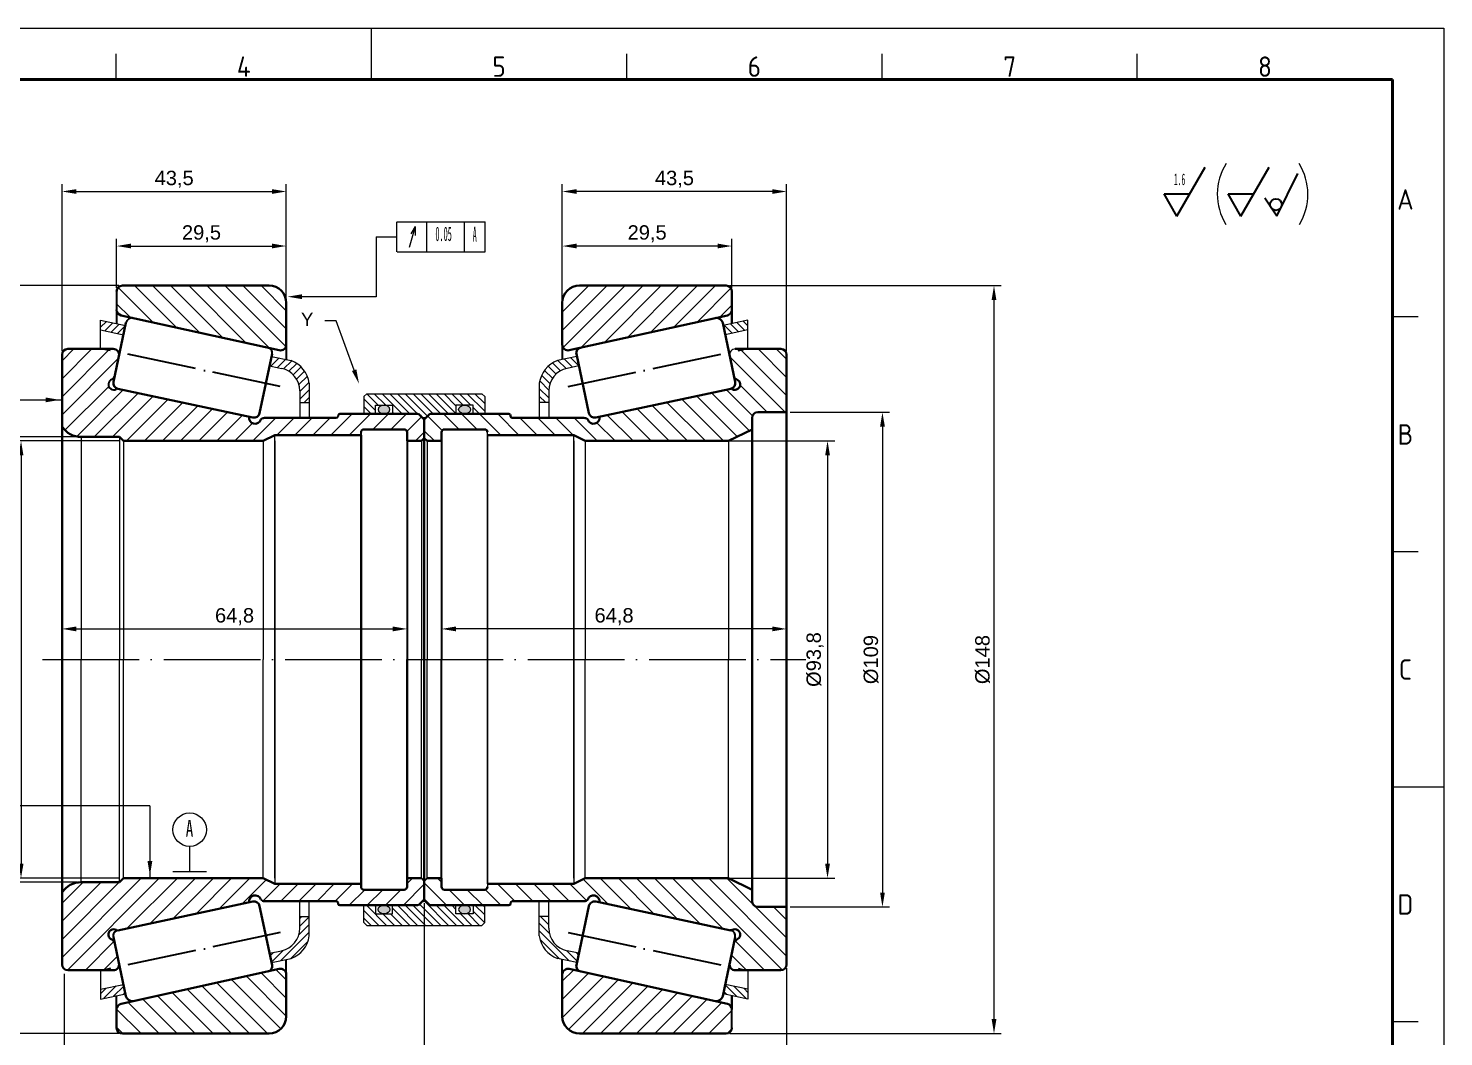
# Model space of a CAD drawing. Header units: millimetres. Extents: x 2659 to 3032, y 1080 to 1344.
# Drawn here: x 2785.4 to 3031.5, y 1168.4 to 1343.7 of the extents above; entities that cross this region are included whole.
import ezdxf
from ezdxf import colors
from ezdxf.entities.mleader import LeaderData, LeaderLine
from ezdxf.enums import TextEntityAlignment as Align
from ezdxf.math import Vec2, Vec3

# ---------------------------------------------------------------- set-up
doc = ezdxf.new("R2010")
doc.units = ezdxf.units.MM
doc.linetypes.add('ACAD_ISO04W100', pattern=[30, 24, -3, 0, -3])
for name, color, linetype, lineweight in [('AM_0', 7, 'Continuous', 50), ('AM_BOR', 7, 'Continuous', 50), ('CAXA4', 3, 'Continuous', 25)]:
    doc.layers.add(name, color=color, linetype=linetype, lineweight=lineweight)
doc.styles.add('ACISOTS', font='isocp.shx', dxfattribs={"height": 1})
doc.styles.get("Standard").update_dxf_attribs({"font": 'arial.ttf'})
doc.styles.add('UserTxtStyle1', font='', dxfattribs={"width": 0.4})
doc.styles.add('UserTxtStyle3', font='', dxfattribs={"width": 0.4})
doc.styles.add('标准', font='', dxfattribs={"width": 0.667})
doc.styles.get('UserTxtStyle1').set_extended_font_data('FangSong_GB2312')
doc.styles.get('UserTxtStyle3').set_extended_font_data('FangSong_GB2312')
doc.styles.get('标准').set_extended_font_data('FangSong_GB2312')
doc.dimstyles.new('ISO-25', dxfattribs={"dimtxt": 2.5, "dimasz": 2.5, "dimexe": 1.25, "dimexo": 0.625, "dimtad": 1, "dimtxsty": 'Standard', "dimcen": 2.5, "dimadec": 0, "dimazin": 0, "dimtfac": 1, "dimtmove": 0, "dimatfit": 3, "dimfxl": 1, "dimarcsym": 0})
pattern_1 = [(45, (16.1472, 3.7527), (-1.5715448, 1.5715448), [])]
pattern_2 = [(135, (16.1472, 3.7527), (-1.5715448, -1.5715448), [])]
pattern_3 = [(135, (16.1472, 3.7527), (-0.6735192, -0.6735192), [])]

# ---------------------------------------------------------------- blocks, each defined once
blk = doc.blocks.new('A3 ZTL')
for p, q in [((401.17, 280.82), (19.57, 280.82)), ((401.17, 9.78), (401.17, 280.82))]:
    blk.add_line(p, q)
at = {"layer": 'AM_BOR', "color": 135, "lineweight": 25}
for p, q in [((0, 290.61), (410.96, 290.61)), ((205.48, 280.82), (205.48, 290.61)), ((410.96, 290.61), (410.96, 0)), ((156.56, 280.82), (156.56, 285.71)), ((254.4, 280.82), (254.4, 285.71)), ((303.33, 280.82), (303.33, 285.71)), ((352.25, 280.82), (352.25, 285.71)), ((406.07, 235.32), (401.17, 235.32)), ((406.07, 190.31), (401.17, 190.31)), ((401.17, 145.3), (410.96, 145.3)), ((406.07, 100.29), (401.17, 100.29))]:
    blk.add_line(p, q, dxfattribs=at)
at = {"layer": 'AM_BOR', "color": 135, "lineweight": 25, "style": 'ACISOTS'}
for s, p in [('4', (181.02, 283.27)), ('5', (229.94, 283.27)), ('6', (278.86, 283.27)), ('7', (327.79, 283.27)), ('8', (376.71, 283.27)), ('A', (403.62, 257.83)), ('B', (403.62, 212.82)), ('C', (403.62, 167.81)), ('D', (403.62, 122.8))]:
    blk.add_text(s, height=3.91, dxfattribs=at).set_placement(p, align=Align.MIDDLE)
blk = doc.blocks.new('CAXBLOCK36', base_point=(128.71, 82.65))
at = {"layer": 'CAXA4', "color": 0, "linetype": 'Continuous', "lineweight": 35}
for p, q in [((128.71, 82.65), (135.06, 93.65)), ((128.71, 82.65), (125.83, 87.65)), ((125.83, 87.65), (131.6, 87.65))]:
    blk.add_line(p, q, dxfattribs=at)
at = {"layer": 'CAXA4', "color": 0, "linetype": 'Continuous', "lineweight": 25, "insert": (128.05, 92.23), "char_height": 2.6, "attachment_point": 1, "style": 'UserTxtStyle3'}
blk.add_mtext('\\fFangSong_GB2312|b0|i0|p34;1.6', dxfattribs=at)
blk = doc.blocks.new('CAXBLOCK51', base_point=(-60.7, -18.44))
at = {"layer": 'CAXA4', "color": 0, "linetype": 'Continuous', "lineweight": 35}
for q in [(-70.29, -13.74), (-64.73, -21.15)]:
    blk.add_line((-60.7, -18.44), q, dxfattribs=at)
blk.add_circle((-63.3, -18.62), 1.3, dxfattribs=at)
blk = doc.blocks.new('*D11')
at = {"color": 0, "lineweight": -2, "transparency": 16777216}
for p, q in [((2793.95, 1272.63), (2773.31, 1272.63)), ((2774.56, 1270.13), (2774.56, 1197.73)), ((2793.95, 1195.23), (2773.31, 1195.23))]:
    blk.add_line(p, q, dxfattribs=at)
at = {"color": 0, "transparency": 16777216}
for points in [[(2774.14, 1270.13), (2774.98, 1270.13), (2774.56, 1272.63)], [(2774.14, 1197.73), (2774.98, 1197.73), (2774.56, 1195.23)]]:
    blk.add_solid(points, dxfattribs=at)
at = {"layer": 'Defpoints', "color": 0, "transparency": 16777216}
for p in [(2794.58, 1272.63), (2774.56, 1195.23), (2794.58, 1195.23)]:
    blk.add_point(p, dxfattribs=at)
at = {"color": 0, "transparency": 16777216, "insert": (2772.59, 1233.93), "char_height": 2.5, "attachment_point": 5, "rotation": 90}
blk.add_mtext('%%C95', dxfattribs=at)
blk = doc.blocks.new('*D12')
at = {"color": 0, "lineweight": -2, "transparency": 16777216}
for p, q in [((2801.31, 1271.93), (2782.86, 1271.93)), ((2784.11, 1269.43), (2784.11, 1198.43)), ((2801.31, 1195.93), (2782.86, 1195.93))]:
    blk.add_line(p, q, dxfattribs=at)
at = {"color": 0, "transparency": 16777216}
for points in [[(2783.69, 1269.43), (2784.53, 1269.43), (2784.11, 1271.93)], [(2783.69, 1198.43), (2784.53, 1198.43), (2784.11, 1195.93)]]:
    blk.add_solid(points, dxfattribs=at)
at = {"layer": 'Defpoints', "color": 0, "transparency": 16777216}
for p in [(2801.94, 1271.93), (2784.11, 1195.93), (2801.94, 1195.93)]:
    blk.add_point(p, dxfattribs=at)
at = {"color": 0, "transparency": 16777216, "insert": (2781.94, 1233.93), "char_height": 2.5, "attachment_point": 5, "rotation": 90}
blk.add_mtext('%%C93,8', dxfattribs=at)
blk = doc.blocks.new('*D14')
at = {"color": 0, "lineweight": -2, "transparency": 16777216}
for p, q in [((2801.11, 1298.93), (2753.91, 1298.93)), ((2755.16, 1296.43), (2755.16, 1171.43)), ((2801.11, 1168.93), (2753.91, 1168.93))]:
    blk.add_line(p, q, dxfattribs=at)
at = {"color": 0, "transparency": 16777216}
for points in [[(2754.75, 1296.43), (2755.58, 1296.43), (2755.16, 1298.93)], [(2754.75, 1171.43), (2755.58, 1171.43), (2755.16, 1168.93)]]:
    blk.add_solid(points, dxfattribs=at)
at = {"layer": 'Defpoints', "color": 0, "transparency": 16777216}
for p in [(2801.74, 1298.93), (2755.16, 1168.93), (2801.74, 1168.93)]:
    blk.add_point(p, dxfattribs=at)
at = {"color": 0, "transparency": 16777216, "insert": (2753.19, 1233.93), "char_height": 2.5, "attachment_point": 5, "rotation": 90}
blk.add_mtext('%%C148', dxfattribs=at)
blk = doc.blocks.new('*D15')
at = {"color": 0, "lineweight": -2, "transparency": 16777216}
for p, q in [((2791.24, 1287.56), (2791.24, 1316.54)), ((2793.74, 1315.29), (2827.74, 1315.29)), ((2830.24, 1296.56), (2830.24, 1316.54))]:
    blk.add_line(p, q, dxfattribs=at)
at = {"color": 0, "transparency": 16777216}
for points in [[(2793.74, 1315.7), (2793.74, 1314.87), (2791.24, 1315.29)], [(2827.74, 1315.7), (2827.74, 1314.87), (2830.24, 1315.29)]]:
    blk.add_solid(points, dxfattribs=at)
at = {"layer": 'Defpoints', "color": 0, "transparency": 16777216}
for p in [(2830.24, 1315.29), (2830.24, 1295.93), (2791.24, 1286.93)]:
    blk.add_point(p, dxfattribs=at)
at = {"color": 0, "transparency": 16777216, "insert": (2810.74, 1317.41), "char_height": 2.5, "attachment_point": 5}
blk.add_mtext('43,5', dxfattribs=at)
blk = doc.blocks.new('*D16')
at = {"color": 0, "lineweight": -2, "transparency": 16777216}
for p, q in [((2800.74, 1298.56), (2800.74, 1307.06)), ((2830.24, 1297.18), (2830.24, 1307.06)), ((2803.24, 1305.81), (2827.74, 1305.81))]:
    blk.add_line(p, q, dxfattribs=at)
at = {"color": 0, "transparency": 16777216}
for points in [[(2803.24, 1306.23), (2803.24, 1305.4), (2800.74, 1305.81)], [(2827.74, 1306.23), (2827.74, 1305.4), (2830.24, 1305.81)]]:
    blk.add_solid(points, dxfattribs=at)
at = {"layer": 'Defpoints', "color": 0, "transparency": 16777216}
for p in [(2830.24, 1305.81), (2800.74, 1297.93), (2830.24, 1296.56)]:
    blk.add_point(p, dxfattribs=at)
at = {"color": 0, "transparency": 16777216, "insert": (2815.49, 1307.94), "char_height": 2.5, "attachment_point": 5}
blk.add_mtext('29,5', dxfattribs=at)
blk = doc.blocks.new('*D17')
at = {"color": 0, "lineweight": -2, "transparency": 16777216}
for p, q in [((2878.24, 1296.56), (2878.24, 1307.06)), ((2907.74, 1298.56), (2907.74, 1307.06)), ((2905.24, 1305.81), (2880.74, 1305.81))]:
    blk.add_line(p, q, dxfattribs=at)
at = {"color": 0, "transparency": 16777216}
for points in [[(2880.74, 1306.23), (2880.74, 1305.4), (2878.24, 1305.81)], [(2905.24, 1306.23), (2905.24, 1305.4), (2907.74, 1305.81)]]:
    blk.add_solid(points, dxfattribs=at)
at = {"layer": 'Defpoints', "color": 0, "transparency": 16777216}
for p in [(2878.24, 1305.81), (2907.74, 1297.93), (2878.24, 1295.93)]:
    blk.add_point(p, dxfattribs=at)
at = {"color": 0, "transparency": 16777216, "insert": (2892.99, 1307.94), "char_height": 2.5, "attachment_point": 5}
blk.add_mtext('29,5', dxfattribs=at)
blk = doc.blocks.new('*D18')
at = {"color": 0, "lineweight": -2, "transparency": 16777216}
for p, q in [((2878.24, 1297.18), (2878.24, 1316.54)), ((2914.74, 1315.29), (2880.74, 1315.29)), ((2917.24, 1287.56), (2917.24, 1316.54))]:
    blk.add_line(p, q, dxfattribs=at)
at = {"color": 0, "transparency": 16777216}
for points in [[(2880.74, 1315.7), (2880.74, 1314.87), (2878.24, 1315.29)], [(2914.74, 1315.7), (2914.74, 1314.87), (2917.24, 1315.29)]]:
    blk.add_solid(points, dxfattribs=at)
at = {"layer": 'Defpoints', "color": 0, "transparency": 16777216}
for p in [(2878.24, 1315.29), (2878.24, 1296.56), (2917.24, 1286.93)]:
    blk.add_point(p, dxfattribs=at)
at = {"color": 0, "transparency": 16777216, "insert": (2897.74, 1317.41), "char_height": 2.5, "attachment_point": 5}
blk.add_mtext('43,5', dxfattribs=at)
blk = doc.blocks.new('*D19')
at = {"color": 0, "lineweight": -2, "transparency": 16777216}
for p, q in [((2907.16, 1271.93), (2925.61, 1271.93)), ((2924.36, 1269.43), (2924.36, 1198.43)), ((2907.16, 1195.93), (2925.61, 1195.93))]:
    blk.add_line(p, q, dxfattribs=at)
at = {"color": 0, "transparency": 16777216}
for points in [[(2923.95, 1269.43), (2924.78, 1269.43), (2924.36, 1271.93)], [(2923.95, 1198.43), (2924.78, 1198.43), (2924.36, 1195.93)]]:
    blk.add_solid(points, dxfattribs=at)
at = {"layer": 'Defpoints', "color": 0, "transparency": 16777216}
for p in [(2906.54, 1271.93), (2906.54, 1195.93), (2924.36, 1195.93)]:
    blk.add_point(p, dxfattribs=at)
at = {"color": 0, "transparency": 16777216, "insert": (2922.19, 1233.93), "char_height": 2.5, "attachment_point": 5, "rotation": 90}
blk.add_mtext('%%C93,8', dxfattribs=at)
blk = doc.blocks.new('*D21')
at = {"color": 0, "lineweight": -2, "transparency": 16777216}
for p, q in [((2907.36, 1298.93), (2954.56, 1298.93)), ((2953.31, 1296.43), (2953.31, 1171.43)), ((2907.36, 1168.93), (2954.56, 1168.93))]:
    blk.add_line(p, q, dxfattribs=at)
at = {"color": 0, "transparency": 16777216}
for points in [[(2952.9, 1296.43), (2953.73, 1296.43), (2953.31, 1298.93)], [(2952.9, 1171.43), (2953.73, 1171.43), (2953.31, 1168.93)]]:
    blk.add_solid(points, dxfattribs=at)
at = {"layer": 'Defpoints', "color": 0, "transparency": 16777216}
for p in [(2906.74, 1298.93), (2906.74, 1168.93), (2953.31, 1168.93)]:
    blk.add_point(p, dxfattribs=at)
at = {"color": 0, "transparency": 16777216, "insert": (2951.34, 1233.93), "char_height": 2.5, "attachment_point": 5, "rotation": 90}
blk.add_mtext('%%C148', dxfattribs=at)
blk = doc.blocks.new('*D22')
at = {"color": 0, "lineweight": -2, "transparency": 16777216}
for p, q in [((2917.86, 1276.93), (2935.16, 1276.93)), ((2933.91, 1274.43), (2933.91, 1193.43)), ((2917.86, 1190.93), (2935.16, 1190.93))]:
    blk.add_line(p, q, dxfattribs=at)
at = {"color": 0, "transparency": 16777216}
for points in [[(2933.5, 1274.43), (2934.33, 1274.43), (2933.91, 1276.93)], [(2933.5, 1193.43), (2934.33, 1193.43), (2933.91, 1190.93)]]:
    blk.add_solid(points, dxfattribs=at)
at = {"layer": 'Defpoints', "color": 0, "transparency": 16777216}
for p in [(2917.24, 1276.93), (2917.24, 1190.93), (2933.91, 1190.93)]:
    blk.add_point(p, dxfattribs=at)
at = {"color": 0, "transparency": 16777216, "insert": (2931.94, 1233.93), "char_height": 2.5, "attachment_point": 5, "rotation": 90}
blk.add_mtext('%%C109', dxfattribs=at)
blk = doc.blocks.new('*D38')
at = {"color": 0, "lineweight": -2, "transparency": 16777216}
for p, q in [((2791.24, 1273.81), (2791.24, 1238.01)), ((2851.24, 1271.31), (2851.24, 1238.01)), ((2793.74, 1239.26), (2848.74, 1239.26))]:
    blk.add_line(p, q, dxfattribs=at)
at = {"color": 0, "transparency": 16777216}
for points in [[(2793.74, 1239.68), (2793.74, 1238.84), (2791.24, 1239.26)], [(2848.74, 1239.68), (2848.74, 1238.84), (2851.24, 1239.26)]]:
    blk.add_solid(points, dxfattribs=at)
at = {"layer": 'Defpoints', "color": 0, "transparency": 16777216}
for p in [(2791.24, 1274.43), (2851.24, 1271.93), (2851.24, 1239.26)]:
    blk.add_point(p, dxfattribs=at)
at = {"color": 0, "transparency": 16777216, "insert": (2821.24, 1241.39), "char_height": 2.5, "attachment_point": 5}
blk.add_mtext('64,8', dxfattribs=at)
blk = doc.blocks.new('*D39')
at = {"color": 0, "lineweight": -2, "transparency": 16777216}
for p, q in [((2854.24, 1191.61), (2854.24, 1148.58)), ((2791.61, 1179.31), (2791.61, 1148.58)), ((2794.11, 1149.83), (2851.74, 1149.83))]:
    blk.add_line(p, q, dxfattribs=at)
at = {"color": 0, "transparency": 16777216}
for points in [[(2794.11, 1150.24), (2794.11, 1149.41), (2791.61, 1149.83)], [(2851.74, 1150.24), (2851.74, 1149.41), (2854.24, 1149.83)]]:
    blk.add_solid(points, dxfattribs=at)
at = {"layer": 'Defpoints', "color": 0, "transparency": 16777216}
for p in [(2854.24, 1192.23), (2791.61, 1179.93), (2854.24, 1149.83)]:
    blk.add_point(p, dxfattribs=at)
at = {"color": 0, "transparency": 16777216, "insert": (2822.92, 1152.09), "char_height": 2.5, "attachment_point": 5}
blk.add_mtext('(67,4)', dxfattribs=at)
blk = doc.blocks.new('*D40')
at = {"color": 0, "lineweight": -2, "transparency": 16777216}
for p, q in [((2917.24, 1180.31), (2917.24, 1148.58)), ((2854.24, 1150.45), (2854.24, 1151.08)), ((2856.74, 1149.83), (2914.74, 1149.83))]:
    blk.add_line(p, q, dxfattribs=at)
at = {"color": 0, "transparency": 16777216}
for points in [[(2856.74, 1150.24), (2856.74, 1149.41), (2854.24, 1149.83)], [(2914.74, 1150.24), (2914.74, 1149.41), (2917.24, 1149.83)]]:
    blk.add_solid(points, dxfattribs=at)
at = {"layer": 'Defpoints', "color": 0, "transparency": 16777216}
for p in [(2917.24, 1180.93), (2854.24, 1149.83), (2917.24, 1149.83)]:
    blk.add_point(p, dxfattribs=at)
at = {"color": 0, "transparency": 16777216, "insert": (2885.74, 1152.09), "char_height": 2.5, "attachment_point": 5}
blk.add_mtext('(67,4)', dxfattribs=at)
blk = doc.blocks.new('*D44')
at = {"color": 0, "lineweight": -2, "transparency": 16777216}
for p, q in [((2857.24, 1234.56), (2857.24, 1240.51)), ((2914.74, 1239.26), (2859.74, 1239.26)), ((2917.24, 1234.56), (2917.24, 1240.51))]:
    blk.add_line(p, q, dxfattribs=at)
at = {"color": 0, "transparency": 16777216}
for points in [[(2859.74, 1239.68), (2859.74, 1238.84), (2857.24, 1239.26)], [(2914.74, 1239.68), (2914.74, 1238.84), (2917.24, 1239.26)]]:
    blk.add_solid(points, dxfattribs=at)
at = {"layer": 'Defpoints', "color": 0, "transparency": 16777216}
for p in [(2857.24, 1239.26), (2857.24, 1233.93), (2917.24, 1233.93)]:
    blk.add_point(p, dxfattribs=at)
at = {"color": 0, "transparency": 16777216, "insert": (2887.24, 1241.39), "char_height": 2.5, "attachment_point": 5}
blk.add_mtext('64,8', dxfattribs=at)

msp = doc.modelspace()

# ---------------------------------------------------------------- hatches: boundary and pattern name
h = msp.add_hatch()
h.set_pattern_fill('ANSI31', color=256, scale=0.7, angle=90, style=0)
h.set_pattern_definition(pattern_2)
h.paths.add_polyline_path([(2829.022, 1287.7, 0.4792589), (2830.237, 1288.676), (2830.237, 1295.932, 0.4142136), (2827.237, 1298.932), (2801.737, 1298.932, 0.4142136), (2800.737, 1297.932), (2800.737, 1294.735, 0.3520284), (2801.522, 1293.759)])
h.paths.add_polyline_path([(2827.237, 1168.932, 0.4142136), (2830.237, 1171.932), (2830.237, 1179.187, 0.4792589), (2829.022, 1180.164), (2801.522, 1174.105, 0.3520284), (2800.737, 1173.128), (2800.737, 1169.932, 0.4142136), (2801.737, 1168.932)])
h = msp.add_hatch()
h.set_pattern_fill('ANSI31', color=256, scale=0.7, style=0)
h.set_pattern_definition(pattern_1)
h.paths.add_polyline_path([(2878.237, 1171.932, 0.4142136), (2881.237, 1168.932), (2906.737, 1168.932, 0.4142136), (2907.737, 1169.932), (2907.737, 1173.128, 0.3520284), (2906.952, 1174.105), (2879.452, 1180.164, 0.4792589), (2878.237, 1179.187)])
h.paths.add_polyline_path([(2881.237, 1298.932, 0.4142136), (2878.237, 1295.932), (2878.237, 1288.676, 0.4792589), (2879.452, 1287.7), (2906.952, 1293.759, 0.3520284), (2907.737, 1294.735), (2907.737, 1297.932, 0.4142136), (2906.737, 1298.932)])
h = msp.add_hatch()
h.set_pattern_fill('ANSI31', color=256, scale=0.3, style=0)
h.set_pattern_definition([(45, (16.1472, 3.7527), (-0.6735192, 0.6735192), [])])
h.paths.add_polyline_path([(2834.237, 1185.885), (2834.237, 1189.261), (2832.584, 1189.261), (2832.584, 1187.225, -0.3541186), (2829.416, 1183.313), (2827.343, 1182.872), (2827.687, 1181.254), (2831.069, 1181.973, 0.2780318)])
h.paths.add_polyline_path([(2797.944, 1176.623), (2797.944, 1174.932), (2802.255, 1175.848), (2801.911, 1177.466)])
h.paths.add_polyline_path([(2831.069, 1285.891), (2827.687, 1286.61), (2827.343, 1284.991), (2829.416, 1284.551, -0.3541186), (2832.584, 1280.638), (2832.584, 1278.603), (2834.237, 1278.603), (2834.237, 1281.978, 0.2780318)])
h.paths.add_polyline_path([(2797.944, 1292.932), (2797.944, 1291.24), (2801.911, 1290.397), (2802.255, 1292.016)])
h = msp.add_hatch()
h.set_pattern_fill('ANSI31', color=256, scale=0.3, angle=90, style=0)
h.set_pattern_definition(pattern_3)
h.paths.add_polyline_path([(2906.219, 1292.016), (2906.563, 1290.397), (2910.53, 1291.24), (2910.53, 1292.932)])
h.paths.add_polyline_path([(2879.058, 1284.551), (2881.131, 1284.991), (2880.787, 1286.61), (2877.405, 1285.891, 0.2780318), (2874.237, 1281.978), (2874.237, 1278.603), (2875.89, 1278.603), (2875.89, 1280.638, -0.3541186)])
h.paths.add_polyline_path([(2910.53, 1174.932), (2910.53, 1176.623), (2906.563, 1177.466), (2906.219, 1175.848)])
h.paths.add_polyline_path([(2877.405, 1181.973), (2880.787, 1181.254), (2881.131, 1182.872), (2879.058, 1183.313, -0.3541186), (2875.89, 1187.225), (2875.89, 1189.261), (2874.237, 1189.261), (2874.237, 1185.885, 0.2780318)])
h = msp.add_hatch()
h.set_pattern_fill('ANSI31', color=256, scale=0.7, style=0)
h.set_pattern_definition(pattern_1)
h.paths.add_polyline_path([(2801.016, 1280.98, 0.0857854), (2800.68, 1280.925, -1.0901875), (2799.914, 1282.616, 0.2141085), (2800.397, 1283.277), (2801.13, 1286.724, 0.4769755), (2800.152, 1287.932), (2792.237, 1287.932, 0.4142136), (2791.237, 1286.932), (2791.237, 1274.434, 0.2524248), (2794.579, 1272.632), (2801.237, 1272.632), (2801.937, 1271.932), (2826.237, 1271.932), (2828.237, 1272.932), (2843.237, 1272.932), (2843.237, 1273.432, -0.4142136), (2843.737, 1273.932), (2850.737, 1273.932, -0.4142136), (2851.237, 1273.432), (2851.237, 1271.932), (2853.737, 1271.932), (2854.237, 1272.432), (2854.237, 1275.632), (2853.252, 1276.617, 0.0618246), (2853.13, 1276.632), (2839.537, 1276.632, 0.4142136), (2839.237, 1276.332), (2839.237, 1276.232, -0.4142136), (2838.937, 1275.932), (2826.469, 1275.932, 0.1889879), (2825.789, 1275.665, -0.9615832), (2823.795, 1276.138)])
h = msp.add_hatch()
h.set_pattern_fill('ANSI31', color=256, scale=0.7, angle=90, style=0)
h.set_pattern_definition(pattern_2)
h.paths.add_polyline_path([(2911.237, 1275.932, -0.4142136), (2912.237, 1276.932), (2917.237, 1276.932), (2917.237, 1286.932, 0.4142136), (2916.237, 1287.932), (2908.322, 1287.932, 0.4769755), (2907.344, 1286.724), (2908.077, 1283.277, 0.2141085), (2908.56, 1282.616, -1.0901875), (2907.794, 1280.925, 0.0857854), (2907.458, 1280.98), (2884.679, 1276.138, -0.9615832), (2882.685, 1275.665, 0.1889879), (2882.005, 1275.932), (2869.537, 1275.932, -0.4142136), (2869.237, 1276.232), (2869.237, 1276.332, 0.4142136), (2868.937, 1276.632), (2855.344, 1276.632, 0.0618246), (2855.222, 1276.617), (2854.237, 1275.632), (2854.237, 1272.432), (2854.737, 1271.932), (2857.237, 1271.932), (2857.237, 1273.432, -0.4142136), (2857.737, 1273.932), (2864.737, 1273.932, -0.4142136), (2865.237, 1273.432), (2865.237, 1272.932), (2880.237, 1272.932), (2882.237, 1271.932), (2907.135, 1271.932), (2911.237, 1273.932)])
h = msp.add_hatch()
h.set_pattern_fill('ANSI31', color=256, scale=0.3, angle=90, style=0)
h.set_pattern_definition(pattern_3)
h.paths.add_polyline_path([(2853.13, 1276.632, -0.263454), (2853.559, 1276.389, 0.5662073), (2854.915, 1276.389, -0.263454), (2855.344, 1276.632), (2859.737, 1276.632), (2859.737, 1278.132), (2862.737, 1278.132), (2862.737, 1276.632), (2864.737, 1276.632), (2864.737, 1279.632), (2864.237, 1280.132), (2844.237, 1280.132), (2843.737, 1279.632), (2843.737, 1276.632), (2845.237, 1276.632), (2845.737, 1276.632), (2845.737, 1278.132), (2848.737, 1278.132), (2848.737, 1276.632)])
h.paths.add_polyline_path([(2855.344, 1191.232, -0.263454), (2854.915, 1191.475, 0.5662073), (2853.559, 1191.475, -0.263454), (2853.13, 1191.232), (2848.737, 1191.232), (2848.737, 1189.732), (2845.737, 1189.732), (2845.737, 1191.232), (2843.737, 1191.232), (2843.737, 1188.232), (2844.237, 1187.732), (2864.237, 1187.732), (2864.737, 1188.232), (2864.737, 1191.232), (2862.737, 1191.232), (2862.737, 1189.732), (2859.737, 1189.732), (2859.737, 1191.232)])
h = msp.add_hatch()
h.set_pattern_fill('ANSI33', color=256, scale=0.08, angle=90, style=0)
h.set_pattern_definition([(135, (16.1472, 3.7527), (-0.359210245, -0.359210245), []), (135, (16.1472, 4.1119), (-0.359210245, -0.359210245), [0.254, -0.127])])
edge = h.paths.add_edge_path()
edge.add_ellipse((2847.237, 1277.382), major_axis=(-1.033, 0), ratio=0.721587, start_angle=0, end_angle=360, ccw=False)
edge = h.paths.add_edge_path()
edge.add_ellipse((2861.237, 1277.382), major_axis=(1.033, 0), ratio=0.721587, start_angle=0, end_angle=360)
edge = h.paths.add_edge_path()
edge.add_ellipse((2847.237, 1190.482), major_axis=(-1.033, 0), ratio=0.721587, start_angle=0, end_angle=360)
edge = h.paths.add_edge_path()
edge.add_ellipse((2861.237, 1190.482), major_axis=(1.033, 0), ratio=0.721587, start_angle=0, end_angle=360, ccw=False)
h = msp.add_hatch()
h.set_pattern_fill('ANSI31', color=256, scale=0.7, style=0)
h.set_pattern_definition(pattern_1)
h.paths.add_polyline_path([(2823.795, 1191.725, -0.9615832), (2825.789, 1192.198, 0.1889879), (2826.469, 1191.932), (2838.937, 1191.932, -0.4142136), (2839.237, 1191.632), (2839.237, 1191.532, 0.4142136), (2839.537, 1191.232), (2853.13, 1191.232, 0.0618246), (2853.252, 1191.247), (2854.237, 1192.232), (2854.237, 1195.432), (2853.737, 1195.932), (2851.237, 1195.932), (2851.237, 1194.432, -0.4142136), (2850.737, 1193.932), (2843.737, 1193.932, -0.4142136), (2843.237, 1194.432), (2843.237, 1194.932), (2828.237, 1194.932), (2826.237, 1195.932), (2801.937, 1195.932), (2801.237, 1195.232), (2794.579, 1195.232, 0.2524248), (2791.237, 1193.43), (2791.237, 1180.932, 0.4142136), (2792.237, 1179.932), (2800.152, 1179.932, 0.4769755), (2801.13, 1181.14), (2800.397, 1184.586, 0.2141085), (2799.914, 1185.248, -1.0901875), (2800.68, 1186.938, 0.0857854), (2801.016, 1186.884)])
h = msp.add_hatch()
h.set_pattern_fill('ANSI31', color=256, scale=0.7, angle=90, style=0)
h.set_pattern_definition(pattern_2)
h.paths.add_polyline_path([(2911.237, 1193.932), (2907.135, 1195.932), (2882.237, 1195.932), (2880.237, 1194.932), (2865.237, 1194.932), (2865.237, 1194.432, -0.4142136), (2864.737, 1193.932), (2857.737, 1193.932, -0.4142136), (2857.237, 1194.432), (2857.237, 1195.932), (2854.737, 1195.932), (2854.237, 1195.432), (2854.237, 1192.232), (2855.222, 1191.247, 0.0618246), (2855.344, 1191.232), (2868.937, 1191.232, 0.4735302), (2869.241, 1191.582, -0.4634546), (2869.537, 1191.932), (2882.005, 1191.932, 0.1889879), (2882.685, 1192.198, -0.9615832), (2884.679, 1191.725), (2907.458, 1186.884, 0.0857854), (2907.794, 1186.938, -1.0901875), (2908.56, 1185.248, 0.2141085), (2908.077, 1184.586), (2907.344, 1181.14, 0.4769755), (2908.322, 1179.932), (2916.237, 1179.932, 0.4142136), (2917.237, 1180.932), (2917.237, 1190.932), (2912.237, 1190.932, -0.4142136), (2911.237, 1191.932)])

# ---------------------------------------------------------------- linework, layer by layer
for p, q in [((2845.86, 1307.4), (2845.86, 1297.005)), ((2845.86, 1297.005), (2831.219, 1297.005)), ((2797.944, 1292.932), (2802.255, 1292.016)), ((2797.944, 1287.932), (2797.944, 1292.932)), ((2910.53, 1292.932), (2906.219, 1292.016)), ((2910.53, 1287.932), (2910.53, 1292.932)), ((2797.944, 1291.24), (2801.911, 1290.397)), ((2910.53, 1291.24), (2906.563, 1290.397)), ((2796.194, 1287.932), (2797.694, 1287.932)), ((2796.944, 1287.932), (2797.944, 1287.932)), ((2912.28, 1287.932), (2910.78, 1287.932)), ((2827.343, 1284.991), (2829.416, 1284.551)), ((2827.687, 1286.61), (2831.069, 1285.891)), ((2880.787, 1286.61), (2877.405, 1285.891)), ((2881.131, 1284.991), (2879.058, 1284.551)), ((2907.344, 1286.724), (2908.077, 1283.277)), ((2832.584, 1280.638), (2832.584, 1275.932)), ((2834.237, 1281.978), (2834.237, 1275.932)), ((2843.737, 1279.632), (2844.237, 1280.132)), ((2844.237, 1280.132), (2864.237, 1280.132)), ((2864.237, 1280.132), (2864.737, 1279.632)), ((2874.237, 1281.978), (2874.237, 1275.932)), ((2875.89, 1280.638), (2875.89, 1275.932)), ((2778.789, 1279.066), (2791.237, 1279.066)), ((2832.584, 1278.603), (2834.237, 1278.603)), ((2843.737, 1279.632), (2843.737, 1276.632)), ((2845.737, 1276.632), (2845.737, 1278.132)), ((2845.737, 1278.132), (2848.737, 1278.132)), ((2848.737, 1278.132), (2848.737, 1276.632)), ((2862.737, 1278.132), (2859.737, 1278.132)), ((2859.737, 1278.132), (2859.737, 1276.632)), ((2862.737, 1276.632), (2862.737, 1278.132)), ((2864.737, 1279.632), (2864.737, 1276.632)), ((2875.89, 1278.603), (2874.237, 1278.603)), ((2843.737, 1276.632), (2845.237, 1276.632)), ((2917.237, 1233.932), (2917.237, 1276.932)), ((2794.579, 1272.632), (2794.579, 1233.932)), ((2801.237, 1272.632), (2801.237, 1233.932)), ((2828.237, 1233.932), (2828.237, 1272.932)), ((2865.237, 1233.932), (2865.237, 1273.432)), ((2865.237, 1272.932), (2865.237, 1233.932)), ((2880.237, 1233.932), (2880.237, 1272.932)), ((2801.937, 1271.932), (2801.937, 1233.932)), ((2826.237, 1271.932), (2826.237, 1233.932)), ((2828.237, 1271.932), (2828.237, 1233.932)), ((2853.737, 1271.932), (2853.737, 1233.932)), ((2854.237, 1272.432), (2854.237, 1233.932)), ((2854.737, 1271.932), (2854.737, 1233.932)), ((2880.237, 1271.932), (2880.237, 1233.932)), ((2882.237, 1271.932), (2882.237, 1233.932)), ((2907.135, 1271.932), (2907.135, 1233.932)), ((2794.579, 1195.232), (2794.579, 1233.932)), ((2801.237, 1195.232), (2801.237, 1233.932)), ((2801.937, 1195.932), (2801.937, 1233.932)), ((2826.237, 1195.932), (2826.237, 1233.932)), ((2828.237, 1195.932), (2828.237, 1233.932)), ((2828.237, 1233.932), (2828.237, 1194.932)), ((2853.737, 1195.932), (2853.737, 1233.932)), ((2854.237, 1195.432), (2854.237, 1233.932)), ((2854.737, 1195.932), (2854.737, 1233.932)), ((2865.237, 1194.932), (2865.237, 1233.932)), ((2865.237, 1233.932), (2865.237, 1194.432)), ((2880.237, 1195.932), (2880.237, 1233.932)), ((2880.237, 1233.932), (2880.237, 1194.932)), ((2882.237, 1195.932), (2882.237, 1233.932)), ((2907.135, 1195.932), (2907.135, 1233.932)), ((2806.519, 1208.511), (2745.084, 1208.511)), ((2806.519, 1208.511), (2806.519, 1196.063)), ((2832.584, 1187.225), (2832.584, 1191.932)), ((2834.237, 1185.885), (2834.237, 1191.932)), ((2874.237, 1185.885), (2874.237, 1191.932)), ((2875.89, 1187.225), (2875.89, 1191.932)), ((2832.584, 1189.261), (2834.237, 1189.261)), ((2843.737, 1188.232), (2843.737, 1191.232)), ((2843.737, 1191.232), (2845.237, 1191.232)), ((2845.737, 1191.232), (2845.737, 1189.732)), ((2845.737, 1189.732), (2848.737, 1189.732)), ((2848.737, 1189.732), (2848.737, 1191.232)), ((2859.737, 1189.732), (2859.737, 1191.232)), ((2862.737, 1189.732), (2859.737, 1189.732)), ((2862.737, 1191.232), (2862.737, 1189.732)), ((2864.737, 1188.232), (2864.737, 1191.232)), ((2875.89, 1189.261), (2874.237, 1189.261)), ((2843.737, 1188.232), (2844.237, 1187.732)), ((2844.237, 1187.732), (2864.237, 1187.732)), ((2864.237, 1187.732), (2864.737, 1188.232)), ((2827.343, 1182.872), (2829.416, 1183.313)), ((2827.687, 1181.254), (2831.069, 1181.973)), ((2880.787, 1181.254), (2877.405, 1181.973)), ((2881.131, 1182.872), (2879.058, 1183.313)), ((2797.944, 1179.932), (2797.944, 1174.932)), ((2910.53, 1179.932), (2910.53, 1174.932)), ((2912.28, 1179.932), (2910.78, 1179.932)), ((2797.944, 1176.623), (2801.911, 1177.466)), ((2910.53, 1176.623), (2906.563, 1177.466)), ((2797.944, 1174.932), (2802.255, 1175.848)), ((2910.53, 1174.932), (2906.219, 1175.848))]:
    msp.add_line(p, q)
at = {"lineweight": 35}
for p, q in [((2800.737, 1297.932), (2800.737, 1294.735)), ((2800.737, 1294.735), (2800.737, 1292.338)), ((2830.237, 1288.676), (2830.237, 1286.068)), ((2878.237, 1288.676), (2878.237, 1286.068)), ((2801.13, 1286.724), (2800.397, 1283.277)), ((2839.237, 1276.332), (2839.237, 1276.232)), ((2854.237, 1272.432), (2854.237, 1275.632)), ((2843.237, 1233.932), (2843.237, 1273.432)), ((2843.237, 1272.932), (2843.237, 1233.932)), ((2911.237, 1233.932), (2911.237, 1273.932)), ((2851.237, 1271.932), (2851.237, 1233.932)), ((2857.237, 1271.932), (2857.237, 1233.932)), ((2857.237, 1195.932), (2857.237, 1233.932)), ((2853.737, 1195.932), (2854.237, 1195.432)), ((2854.737, 1195.932), (2854.237, 1195.432)), ((2801.13, 1181.14), (2800.397, 1184.586)), ((2830.237, 1179.187), (2830.237, 1181.796)), ((2878.237, 1179.187), (2878.237, 1181.796)), ((2800.737, 1173.128), (2800.737, 1175.525)), ((2907.737, 1169.932), (2907.737, 1173.128))]:
    msp.add_line(p, q, dxfattribs=at)
at = {"lineweight": 40}
for p, q in [((2801.737, 1298.932), (2827.237, 1298.932)), ((2906.737, 1298.932), (2881.237, 1298.932)), ((2907.737, 1297.932), (2907.737, 1294.735)), ((2830.237, 1295.932), (2830.237, 1288.676)), ((2878.237, 1295.932), (2878.237, 1288.676)), ((2907.737, 1294.735), (2907.737, 1292.338)), ((2800.165, 1282.183), (2802.348, 1292.454)), ((2829.022, 1287.7), (2801.522, 1293.759)), ((2879.452, 1287.7), (2906.952, 1293.759)), ((2908.309, 1282.183), (2906.126, 1292.454)), ((2800.152, 1287.932), (2792.237, 1287.932)), ((2908.322, 1287.932), (2916.237, 1287.932)), ((2911.53, 1287.932), (2910.53, 1287.932)), ((2791.237, 1233.932), (2791.237, 1286.932)), ((2827.78, 1287.048), (2825.597, 1276.778)), ((2880.694, 1287.048), (2882.877, 1276.778)), ((2917.237, 1233.932), (2917.237, 1286.932)), ((2824.411, 1276.007), (2800.935, 1280.997)), ((2884.063, 1276.007), (2907.539, 1280.997)), ((2838.937, 1275.932), (2826.469, 1275.932)), ((2853.13, 1276.632), (2839.537, 1276.632)), ((2853.252, 1276.617), (2854.237, 1275.632)), ((2854.237, 1275.632), (2855.222, 1276.617)), ((2854.237, 1272.432), (2854.237, 1275.632)), ((2855.344, 1276.632), (2868.937, 1276.632)), ((2869.237, 1276.332), (2869.237, 1276.232)), ((2869.537, 1275.932), (2882.005, 1275.932)), ((2911.237, 1275.932), (2911.237, 1233.932)), ((2917.237, 1276.932), (2912.237, 1276.932)), ((2794.579, 1272.632), (2801.237, 1272.632)), ((2801.237, 1272.632), (2801.937, 1271.932)), ((2801.237, 1272.632), (2801.237, 1272.632)), ((2826.237, 1271.932), (2828.237, 1272.932)), ((2828.237, 1272.932), (2843.237, 1272.932)), ((2843.737, 1273.932), (2850.737, 1273.932)), ((2851.237, 1273.432), (2851.237, 1271.932)), ((2857.237, 1273.432), (2857.237, 1271.932)), ((2864.737, 1273.932), (2857.737, 1273.932)), ((2880.237, 1272.932), (2865.237, 1272.932)), ((2882.237, 1271.932), (2880.237, 1272.932)), ((2911.237, 1273.932), (2907.135, 1271.932)), ((2801.937, 1271.932), (2826.237, 1271.932)), ((2851.237, 1271.932), (2853.737, 1271.932)), ((2853.737, 1271.932), (2854.237, 1272.432)), ((2854.237, 1272.432), (2854.237, 1233.932)), ((2854.737, 1271.932), (2854.237, 1272.432)), ((2857.237, 1271.932), (2854.737, 1271.932)), ((2907.135, 1271.932), (2882.237, 1271.932)), ((2791.237, 1233.932), (2791.237, 1180.932)), ((2843.237, 1194.932), (2843.237, 1233.932)), ((2843.237, 1233.932), (2843.237, 1194.432)), ((2851.237, 1195.932), (2851.237, 1233.932)), ((2854.237, 1195.432), (2854.237, 1233.932)), ((2911.237, 1191.932), (2911.237, 1233.932)), ((2911.237, 1233.932), (2911.237, 1193.932)), ((2917.237, 1233.932), (2917.237, 1180.932)), ((2917.237, 1233.932), (2917.237, 1190.932)), ((2794.579, 1195.232), (2801.237, 1195.232)), ((2801.237, 1195.232), (2801.937, 1195.932)), ((2801.237, 1195.232), (2801.237, 1195.232)), ((2801.937, 1195.932), (2826.237, 1195.932)), ((2826.237, 1195.932), (2828.237, 1194.932)), ((2828.237, 1194.932), (2843.237, 1194.932)), ((2843.737, 1193.932), (2850.737, 1193.932)), ((2851.237, 1195.932), (2853.737, 1195.932)), ((2851.237, 1194.432), (2851.237, 1195.932)), ((2854.237, 1195.432), (2854.237, 1192.232)), ((2854.237, 1195.432), (2854.237, 1192.232)), ((2857.237, 1195.932), (2854.737, 1195.932)), ((2857.237, 1194.432), (2857.237, 1195.932)), ((2864.737, 1193.932), (2857.737, 1193.932)), ((2880.237, 1194.932), (2865.237, 1194.932)), ((2882.237, 1195.932), (2880.237, 1194.932)), ((2907.135, 1195.932), (2882.237, 1195.932)), ((2911.237, 1193.932), (2907.135, 1195.932)), ((2824.411, 1191.856), (2800.935, 1186.866)), ((2838.937, 1191.932), (2826.469, 1191.932)), ((2839.237, 1191.532), (2839.237, 1191.632)), ((2853.252, 1191.247), (2854.237, 1192.232)), ((2854.237, 1192.232), (2855.222, 1191.247)), ((2869.237, 1191.532), (2869.237, 1191.632)), ((2869.537, 1191.932), (2882.005, 1191.932)), ((2884.063, 1191.856), (2907.539, 1186.866)), ((2827.78, 1180.815), (2825.597, 1191.086)), ((2853.13, 1191.232), (2839.537, 1191.232)), ((2855.344, 1191.232), (2868.937, 1191.232)), ((2880.694, 1180.815), (2882.877, 1191.086)), ((2917.237, 1190.932), (2912.237, 1190.932)), ((2800.165, 1185.68), (2802.348, 1175.41)), ((2908.309, 1185.68), (2906.126, 1175.41)), ((2907.344, 1181.14), (2908.077, 1184.586)), ((2800.152, 1179.932), (2792.237, 1179.932)), ((2796.194, 1179.932), (2797.694, 1179.932)), ((2796.944, 1179.932), (2797.944, 1179.932)), ((2829.022, 1180.164), (2801.522, 1174.105)), ((2830.237, 1171.932), (2830.237, 1179.187)), ((2878.237, 1171.932), (2878.237, 1179.187)), ((2879.452, 1180.164), (2906.952, 1174.105)), ((2908.322, 1179.932), (2916.237, 1179.932)), ((2911.53, 1179.932), (2910.53, 1179.932)), ((2907.737, 1173.128), (2907.737, 1175.525)), ((2800.737, 1169.932), (2800.737, 1173.128)), ((2801.737, 1168.932), (2827.237, 1168.932)), ((2906.737, 1168.932), (2881.237, 1168.932))]:
    msp.add_line(p, q, dxfattribs=at)
at = {"linetype": 'ACAD_ISO04W100', "lineweight": 35, "ltscale": 0.5}
for p, q in [((2829.202, 1281.379), (2798.742, 1287.853)), ((2879.272, 1281.379), (2909.732, 1287.853)), ((2829.202, 1186.485), (2798.742, 1180.011)), ((2879.272, 1186.485), (2909.732, 1180.011))]:
    msp.add_line(p, q, dxfattribs=at)
at = {"linetype": 'ACAD_ISO04W100', "ltscale": 0.7}
msp.add_line((2787.864, 1233.932), (2920.61, 1233.932), dxfattribs=at)
at = {"color": 0}
msp.add_arc((3002.156, 1314.816), 10.011, 147.80757, 211.52515, dxfattribs=at)
for centre, radius, start, end in [((2997.888, 1314.816), 10.011, 328.47485, 32.19243), ((2908.322, 1286.932), 1, 90, 192), ((2829.407, 1281.306), 4.877, 7.92476, 70.07524), ((2879.067, 1281.306), 4.877, 109.92476, 172.07524), ((2828.584, 1280.638), 4, 0, 78), ((2879.89, 1280.638), 4, 102, 180), ((2853.13, 1276.132), 0.5, 30.96229, 90), ((2854.237, 1276.796), 0.791, 210.96229, 329.03771), ((2855.344, 1276.132), 0.5, 90, 149.03771), ((2853.13, 1191.732), 0.5, 270, 329.03771), ((2854.237, 1191.068), 0.791, 30.96229, 149.03771), ((2855.344, 1191.732), 0.5, 210.96229, 270), ((2828.584, 1187.225), 4, 282, 0), ((2879.89, 1187.225), 4, 180, 258), ((2829.407, 1186.557), 4.877, 289.92476, 352.07524), ((2879.067, 1186.557), 4.877, 187.92476, 250.07524)]:
    msp.add_arc(centre, radius, start, end)
at = {"lineweight": 40}
for centre, radius, start, end in [((2801.737, 1297.932), 1, 90, 180), ((2827.237, 1295.932), 3, 0, 90), ((2881.237, 1295.932), 3, 90, 180), ((2906.737, 1297.932), 1, 0, 90), ((2801.737, 1294.735), 1, 180, 257.57406), ((2904.99, 1292.138), 1.179, 15.5564, 92.45234), ((2792.237, 1286.932), 1, 90, 180), ((2800.152, 1286.932), 1, 348, 90), ((2829.237, 1288.676), 1, 257.57406, 0), ((2879.237, 1288.676), 1, 180, 282.42594), ((2881.601, 1287.229), 0.924, 98.46992, 191.26983), ((2916.237, 1286.932), 1, 0, 90), ((2908.25, 1281.737), 0.932, 240.68284, 70.56552), ((2801.143, 1281.975), 1, 168, 258), ((2907.331, 1281.975), 1, 282, 12), ((2824.801, 1275.941), 1.026, 168.90615, 344.41827), ((2824.619, 1276.986), 1, 258, 348), ((2826.469, 1274.932), 1, 90, 132.80795), ((2868.937, 1276.332), 0.3, 0, 90), ((2869.537, 1276.232), 0.3, 180, 270), ((2882.005, 1274.932), 1, 47.19205, 90), ((2883.673, 1275.941), 1.026, 195.58173, 11.09385), ((2883.855, 1276.986), 1, 192, 282), ((2912.237, 1275.932), 1, 90, 180), ((2794.579, 1276.632), 4, 213.33229, 270), ((2843.737, 1273.432), 0.5, 90, 180), ((2850.737, 1273.432), 0.5, 0, 90), ((2857.737, 1273.432), 0.5, 90, 180), ((2864.737, 1273.432), 0.5, 0, 90), ((2794.579, 1191.232), 4, 90, 146.66771), ((2843.737, 1194.432), 0.5, 180, 270), ((2850.737, 1194.432), 0.5, 270, 0), ((2857.737, 1194.432), 0.5, 180, 270), ((2864.737, 1194.432), 0.5, 270, 0), ((2824.801, 1191.923), 1.026, 15.58173, 191.09385), ((2824.619, 1190.878), 1, 12, 102), ((2838.937, 1191.632), 0.3, 0, 90), ((2839.537, 1191.532), 0.3, 180, 270), ((2868.937, 1191.532), 0.3, 270, 0), ((2869.537, 1191.632), 0.3, 90, 180), ((2882.005, 1192.932), 1, 270, 312.80795), ((2883.673, 1191.923), 1.026, 348.90615, 164.41827), ((2883.855, 1190.878), 1, 78, 168), ((2912.237, 1191.932), 1, 180, 270), ((2800.224, 1186.126), 0.932, 60.68284, 250.56552), ((2907.467, 1187.883), 1, 269.4793, 289.09185), ((2908.25, 1186.126), 0.932, 289.43448, 119.31716), ((2909.055, 1184.379), 1, 119.6598, 168), ((2792.237, 1180.932), 1, 180, 270), ((2800.152, 1180.932), 1, 270, 12), ((2826.873, 1180.635), 0.924, 278.46992, 11.26983), ((2829.237, 1179.187), 1, 0, 102.42594), ((2879.237, 1179.187), 1, 77.57406, 180), ((2881.601, 1180.635), 0.924, 168.73017, 261.53008), ((2908.322, 1180.932), 1, 168, 270), ((2916.237, 1180.932), 1, 270, 0), ((2801.737, 1173.128), 1, 102.42594, 180), ((2803.484, 1175.726), 1.179, 195.5564, 272.45234), ((2904.99, 1175.726), 1.179, 267.54766, 344.4436), ((2906.737, 1173.128), 1, 0, 77.57406), ((2827.237, 1171.932), 3, 270, 0), ((2881.237, 1171.932), 3, 180, 270), ((2801.737, 1169.932), 1, 180, 270), ((2906.737, 1169.932), 1, 270, 0)]:
    msp.add_arc(centre, radius, start, end, dxfattribs=at)
at = {"lineweight": 35}
for centre, radius, start, end in [((2906.737, 1294.735), 1, 282.42594, 0), ((2803.484, 1292.138), 1.179, 87.54766, 164.4436), ((2826.873, 1287.229), 0.924, 348.73017, 81.53008), ((2800.224, 1281.737), 0.932, 109.43448, 299.31716), ((2799.419, 1283.485), 1, 299.6598, 348), ((2909.055, 1283.485), 1, 192, 240.3402), ((2801.007, 1279.98), 1, 89.4793, 109.09185), ((2907.467, 1279.98), 1, 70.90815, 90.5207), ((2838.937, 1276.232), 0.3, 270, 0), ((2839.537, 1276.332), 0.3, 90, 180), ((2826.469, 1192.932), 1, 227.19205, 270), ((2801.143, 1185.888), 1, 102, 192), ((2801.007, 1187.883), 1, 250.90815, 270.5207), ((2907.331, 1185.888), 1, 348, 78), ((2799.419, 1184.379), 1, 12, 60.3402)]:
    msp.add_arc(centre, radius, start, end, dxfattribs=at)
at = {"extrusion": (0, 0, -1)}
for centre, major_axis in [((2847.237, 1277.382), (-1.033, 0)), ((2861.237, 1190.482), (1.033, 0))]:
    msp.add_ellipse(centre, major_axis=major_axis, ratio=0.721587, dxfattribs=at)
for centre, major_axis in [((2861.237, 1277.382), (1.033, 0)), ((2847.237, 1190.482), (-1.033, 0))]:
    msp.add_ellipse(centre, major_axis=major_axis, ratio=0.721587)
for points in [[(2832.962, 1296.588), (2832.962, 1297.422), (2830.462, 1297.005)], [(2788.395, 1279.483), (2788.395, 1278.65), (2790.895, 1279.066)], [(2806.936, 1198.904), (2806.102, 1198.904), (2806.519, 1196.404)]]:
    msp.add_solid(points)
at = {"layer": 'CAXA4', "color": 0, "linetype": 'Continuous', "lineweight": 35}
for p, q in [((2996.252, 1311.002), (3001.17, 1319.521)), ((2996.252, 1311.002), (2994.017, 1314.874)), ((2994.017, 1314.874), (2998.488, 1314.874))]:
    msp.add_line(p, q, dxfattribs=at)
at = {"layer": 'CAXA4', "color": 0, "linetype": 'Continuous'}
for p, q in [((2849.465, 1304.8), (2849.465, 1310)), ((2849.536, 1310), (2854.736, 1310)), ((2854.665, 1304.8), (2854.665, 1310)), ((2854.736, 1310), (2864.798, 1310)), ((2861.225, 1304.8), (2861.225, 1310)), ((2864.798, 1304.8), (2864.798, 1310)), ((2845.86, 1307.4), (2849.536, 1307.4)), ((2852.656, 1309.22), (2851.616, 1305.58)), ((2852.656, 1309.22), (2851.876, 1307.92)), ((2852.656, 1309.22), (2852.656, 1307.66)), ((2849.536, 1304.8), (2854.736, 1304.8)), ((2854.736, 1304.8), (2864.798, 1304.8)), ((2813.435, 1197.114), (2813.435, 1201.464)), ((2810.535, 1197.114), (2816.335, 1197.114))]:
    msp.add_line(p, q, dxfattribs=at)
msp.add_circle((2813.435, 1204.364), 2.9, dxfattribs=at)

# ---------------------------------------------------------------- block references
at = {"layer": 'AM_0', "color": 0, "lineweight": 0, "xscale": 0.9075000000000002, "yscale": 0.9075000000000002, "zscale": 0.9075000000000002}
msp.add_blockref('A3 ZTL', (2658.569, 1079.927), dxfattribs=at)
at = {"layer": 'CAXA4', "color": 0, "linetype": 'Continuous', "lineweight": 25, "xscale": 0.7744000000000002, "yscale": 0.7744000000000002, "zscale": 0.7744000000000002}
msp.add_blockref('CAXBLOCK36', (2985.108, 1311.002), dxfattribs=at)
at = {"layer": 'CAXA4', "color": 0, "linetype": 'Continuous', "lineweight": 25, "xscale": 0.7744000000000002, "yscale": 0.7744000000000002, "zscale": 0.7744000000000002, "rotation": 270}
msp.add_blockref('CAXBLOCK51', (3002.483, 1311.002), dxfattribs=at)

# ---------------------------------------------------------------- texts
at = {"layer": 'CAXA4', "color": 0, "linetype": 'Continuous', "attachment_point": 1, "style": 'UserTxtStyle1'}
for s, insert, char_height in [('0.05', (2856.166, 1309.181), 2.5), ('A', (2862.655, 1309.181), 2.6)]:
    msp.add_mtext(s, dxfattribs=dict(at, insert=insert, char_height=char_height))
at = {"layer": 'CAXA4', "color": 0, "linetype": 'Continuous', "lineweight": 25, "insert": (2812.748, 1206.04), "char_height": 2.9, "attachment_point": 1, "style": '标准'}
msp.add_mtext('\\fFangSong_GB2312|b0|i0|p34;A', dxfattribs=at)

# ---------------------------------------------------------------- dimensions: what is measured, and where the dimension line sits
for base, p1, p2, text, picture, middle in [((2830.237, 1315.287), (2791.237, 1286.932), (2830.237, 1295.932), '43,5', '*D15', (2810.737, 1317.415)), ((2878.237, 1315.287), (2917.237, 1286.932), (2878.237, 1296.557), '43,5', '*D18', (2897.737, 1317.415)), ((2851.237, 1239.259), (2791.237, 1274.434), (2851.237, 1271.932), '64,8', '*D38', (2821.237, 1241.386)), ((2857.237, 1239.259), (2917.237, 1233.932), (2857.237, 1233.932), '64,8', '*D44', (2887.237, 1241.386)), ((2854.237, 1149.826), (2791.612, 1179.932), (2854.237, 1192.232), '(67,4)', '*D39', (2822.924, 1152.09)), ((2917.237, 1149.826), (2854.237, 1149.826), (2917.237, 1180.932), '(67,4)', '*D40', (2885.737, 1152.09))]:
    dim = msp.add_linear_dim(base=base, p1=p1, p2=p2, text=text, dimstyle='ISO-25')
    dim.commit()
    dim.dimension.update_dxf_attribs({"geometry": picture, "text_midpoint": middle})
for base, p1, p2, picture, middle in [((2830.237, 1305.815), (2800.737, 1297.932), (2830.237, 1296.557), '*D16', (2815.487, 1307.942)), ((2878.237, 1305.815), (2907.737, 1297.932), (2878.237, 1295.932), '*D17', (2892.987, 1307.942))]:
    dim = msp.add_linear_dim(base=base, p1=p1, p2=p2, dimstyle='ISO-25')
    dim.commit()
    dim.dimension.update_dxf_attribs({"geometry": picture, "text_midpoint": middle})
for base, p1, p2, text, picture, middle in [((2755.162, 1168.932), (2801.737, 1298.932), (2801.737, 1168.932), '%%C148', '*D14', (2753.191, 1233.932)), ((2953.312, 1168.932), (2906.737, 1298.932), (2906.737, 1168.932), '%%C148', '*D21', (2951.34, 1233.932)), ((2933.914, 1190.932), (2917.237, 1276.932), (2917.237, 1190.932), '%%C109', '*D22', (2931.943, 1233.932))]:
    dim = msp.add_linear_dim(base=base, p1=p1, p2=p2, angle=90, text=text, dimstyle='ISO-25')
    dim.commit()
    dim.dimension.update_dxf_attribs({"geometry": picture, "text_midpoint": middle})
for base, p1, p2, text, picture, middle in [((2774.56, 1195.232), (2794.579, 1272.632), (2794.579, 1195.232), '%%C95', '*D11', (2774.56, 1233.932)), ((2784.111, 1195.932), (2801.937, 1271.932), (2801.937, 1195.932), '%%C93,8', '*D12', (2784.111, 1233.932)), ((2924.363, 1195.932), (2906.537, 1271.932), (2906.537, 1195.932), '%%C93,8', '*D19', (2924.363, 1233.932))]:
    dim = msp.add_linear_dim(base=base, p1=p1, p2=p2, angle=90, text=text, dimstyle='ISO-25')
    dim.commit()
    dim.dimension.update_dxf_attribs({"geometry": picture, "text_midpoint": middle, "dimtype": 160})

# ---------------------------------------------------------------- leaders
ml = msp.add_multileader_mtext('Standard')
ml.set_content('Y', color=256)
ml.set_leader_properties()
ml.build(insert=Vec2(0, 0))
ml.multileader.update_dxf_attribs({"arrow_head_size": 2.5})
ctx = ml.context
ctx.base_point, ctx.char_height, ctx.arrow_head_size, ctx.plane_origin = Vec3(2830.831, 1292.834), 2.3, 2.5, Vec3(2842.883, 1281.885)
ctx.text_align_type = 2
notes = []
notes.append((ctx, [(0, (1, 1, 0), (2838.939, 1292.834), (-1, 0), 2, [(0, [(2842.883, 1281.885)], 0, [])])]))
ctx.mtext.insert, ctx.mtext.alignment, ctx.mtext.flow_direction = Vec3(2834.939, 1294.214), 3, 5
for ctx, leaders in notes:
    for number, flags, end, landing, length, lines in leaders:
        leader = LeaderData()
        leader.index, (leader.has_last_leader_line, leader.has_dogleg_vector, leader.attachment_direction) = number, flags
        leader.last_leader_point, leader.dogleg_vector, leader.dogleg_length = Vec3(end), Vec3(landing), length
        for number, points, colour, breaks in lines:
            line = LeaderLine()
            line.index, line.vertices, line.color, line.breaks = number, Vec3.list(points), colors.encode_raw_color(colour), breaks
            leader.lines.append(line)
        ctx.leaders.append(leader)

doc.saveas('drawing.dxf')
